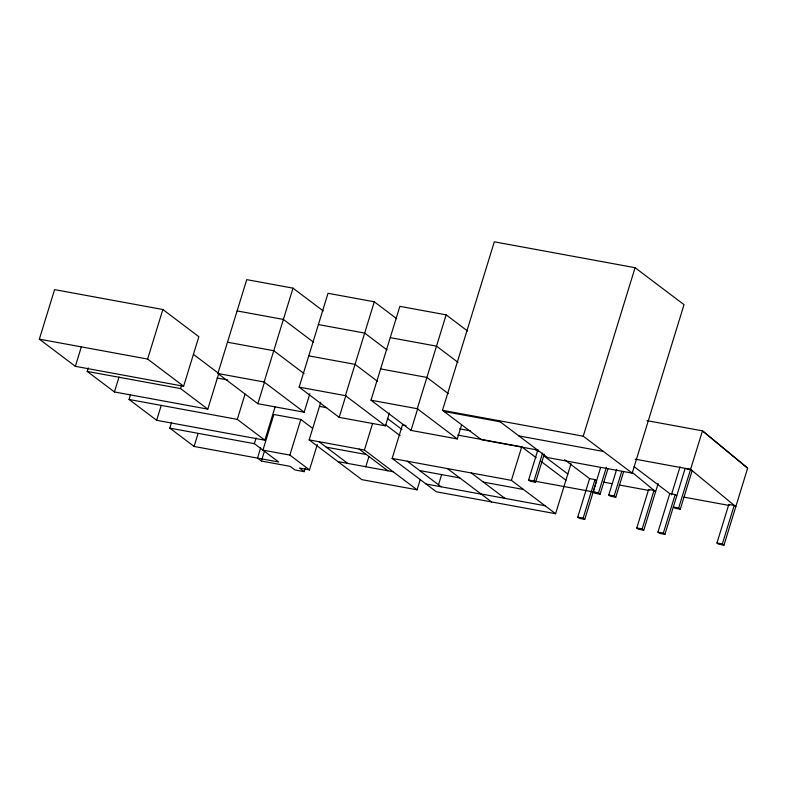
<?xml version="1.0" encoding="UTF-8"?>
<svg xmlns="http://www.w3.org/2000/svg" width="787" height="787" viewBox="0 0 787 787"><rect width="100%" height="100%" fill="white"/><g stroke="black" fill="none" stroke-linecap="round" stroke-linejoin="round"><path stroke-width="1.18" d="M39.35 339.158L54.588 289.616L162.86 309.517L198.855 336.698L183.617 386.24L75.345 366.329L39.35 339.158L147.622 359.059L183.617 386.24M75.345 366.329L81.376 346.742M193.494 354.406L218.766 373.491L207.807 409.132L114.43 391.956L87.219 371.415L88.282 367.962M114.43 391.956L119.034 377.012M275.125 406.849L264.865 440.199L156.643 420.297L129.058 399.471L130.475 394.877M147.622 359.059L162.86 309.517M156.643 420.297L161.237 405.354M207.807 409.132L180.587 388.581L181.649 385.128M169.815 428.128L254.368 443.681L278.647 461.999L194.094 446.455L169.815 428.128L171.586 422.383M194.094 446.455L197.98 433.804M309.852 393.677L304.146 412.221L257.88 403.711L217.861 373.5L246.734 279.641L293.01 288.15L323.26 310.993M264.865 440.199L237.28 419.373L245.062 394.08M304.146 412.221L264.127 382.01L293.01 288.15M257.88 403.711L264.648 381.695M254.368 443.681L256.139 437.926M260.674 447.764L257.497 458.113L261.392 461.064L290.098 466.337L294.889 469.947L304.205 471.659L305.267 468.216M261.392 461.064L264.58 450.715M389.358 413.106L385.433 425.856L339.167 417.346L299.149 387.135L328.022 293.285L374.297 301.795L396.737 318.735M289.872 455.083L300.831 419.441L273.886 414.493L262.927 450.134L289.872 455.083L309.488 469.898L317.269 444.606M420.278 479.411L417.08 489.809L361.833 479.647L309.173 439.894L320.752 402.236M385.433 425.856L345.414 395.645L374.297 301.795M339.167 417.346L345.936 395.33M461.556 425.019L457.286 438.92L411.011 430.41L370.992 400.199L399.865 306.35L446.14 314.849L467.616 331.061M417.08 489.809L364.42 450.056L372.595 423.465M365.739 466.937L368.946 456.529M571.028 463.592L555.602 513.714L436.352 491.786L392.152 458.428L402.472 424.901L406.072 425.56M457.286 438.92L417.267 408.709L446.14 314.849M411.011 430.41L417.789 408.394M537.58 450.036L481.428 439.717L442.481 410.312L494.315 241.816L635.079 267.698L684.021 304.648L632.187 473.144L547.575 457.581L498.633 420.642M438.487 484.851L441.684 474.453M555.602 513.714L511.402 480.355L521.722 446.829L457.719 435.063M544.211 454.227L535.593 482.244L530.212 481.25L528.598 480.031L537.934 449.682M542.587 453.007L533.97 481.014L535.593 482.244M632.187 473.144L583.246 436.195L635.079 267.698M589.601 478.624L594.982 479.617L596.605 480.837L584.751 519.351L579.38 518.367L577.756 517.138L589.601 478.624L564.545 459.706M584.751 519.351L583.137 518.131L594.982 479.617M607.997 468.531L600.097 494.206L594.726 493.213L593.103 491.993L600.638 467.488M600.097 494.206L598.484 492.987L606.384 467.311M623.678 471.541L615.778 497.217L610.397 496.233L608.774 495.003L616.674 469.327M615.778 497.217L614.155 495.997L621.7 471.492M658.129 483.523L643.766 530.202L638.395 529.218L636.772 527.988L648.616 489.484L653.997 490.468L655.62 491.688L632.089 472.259M643.766 530.202L642.153 528.982L653.997 490.468M680.283 509.189L678.669 507.959L673.288 506.976L674.902 508.195L680.283 509.189L692.137 470.675L690.514 469.445L685.133 468.462L664.936 534.334L659.555 533.34L657.942 532.12L669.786 493.606L634.125 466.681M671.409 494.826L680.027 466.819M664.936 534.334L663.323 533.114L675.167 494.6L669.786 493.606M678.669 507.959L702.476 430.853L646.963 420.642M747.65 468.157L702.476 430.853L747.65 468.157L723.951 545.184L718.57 544.191L716.957 542.971L728.801 504.457L734.182 505.451L735.806 506.671L690.632 469.367L635.109 459.155M723.951 545.184L722.338 543.965L734.182 505.451M318.401 324.569L364.666 333.078L387.115 350.018M390.244 337.633L436.519 346.142L457.985 362.345M237.113 310.924L283.379 319.433L313.639 342.276M380.623 368.916L426.888 377.426L448.364 393.638M308.77 355.852L355.045 364.361L377.494 381.311M227.482 342.217L273.758 350.717L304.008 373.559M442.481 410.312L583.246 436.195M444.016 411.473L500.168 421.793M370.992 400.199L417.267 408.709M299.149 387.135L345.414 395.645M217.861 373.5L264.127 382.01M216.986 377.986L227.807 379.973M518.869 435.919L603.481 451.472M459.618 428.856L470.488 430.863M319.483 406.377L326.684 407.696M87.219 371.415L180.587 388.581M603.757 482.156L612.099 483.69M619.251 485.008L649.049 490.478M683.933 497.138L729.234 505.461M129.058 399.471L237.28 419.373M528.598 480.031L598.602 492.898M309.173 439.894L364.42 450.056M593.103 491.993L598.484 492.987M608.774 495.003L614.155 495.997M392.152 458.428L511.402 480.355M326.231 447.164L366.368 454.542M483.385 482.116L523.522 489.494M419.648 470.557L459.795 477.935M337.908 461.595L393.156 471.757M481.024 493.961L545.027 505.736M426.052 484.015L481.3 494.167M577.756 517.138L583.137 518.131M636.772 527.988L642.153 528.982M657.942 532.12L663.323 533.114M716.957 542.971L722.338 543.965M309.488 469.898L299.424 468.049L304.205 471.659M675.167 494.6L676.79 495.82M535.16 449.328L538.042 451.512M543.807 455.86L567.821 473.99M521.722 446.829L536.134 457.709M540.935 461.339L565.922 480.198M471.265 472.967L504.89 498.348M387.361 418.428L401.99 429.476M447.4 468.58L491.6 501.949M385.453 424.636L400.081 435.673M407.263 461.202L441.163 486.789M359.128 449.082L387.873 470.783M300.831 419.441L312.606 428.335M318.991 441.704L347.736 463.405"/></g></svg>
